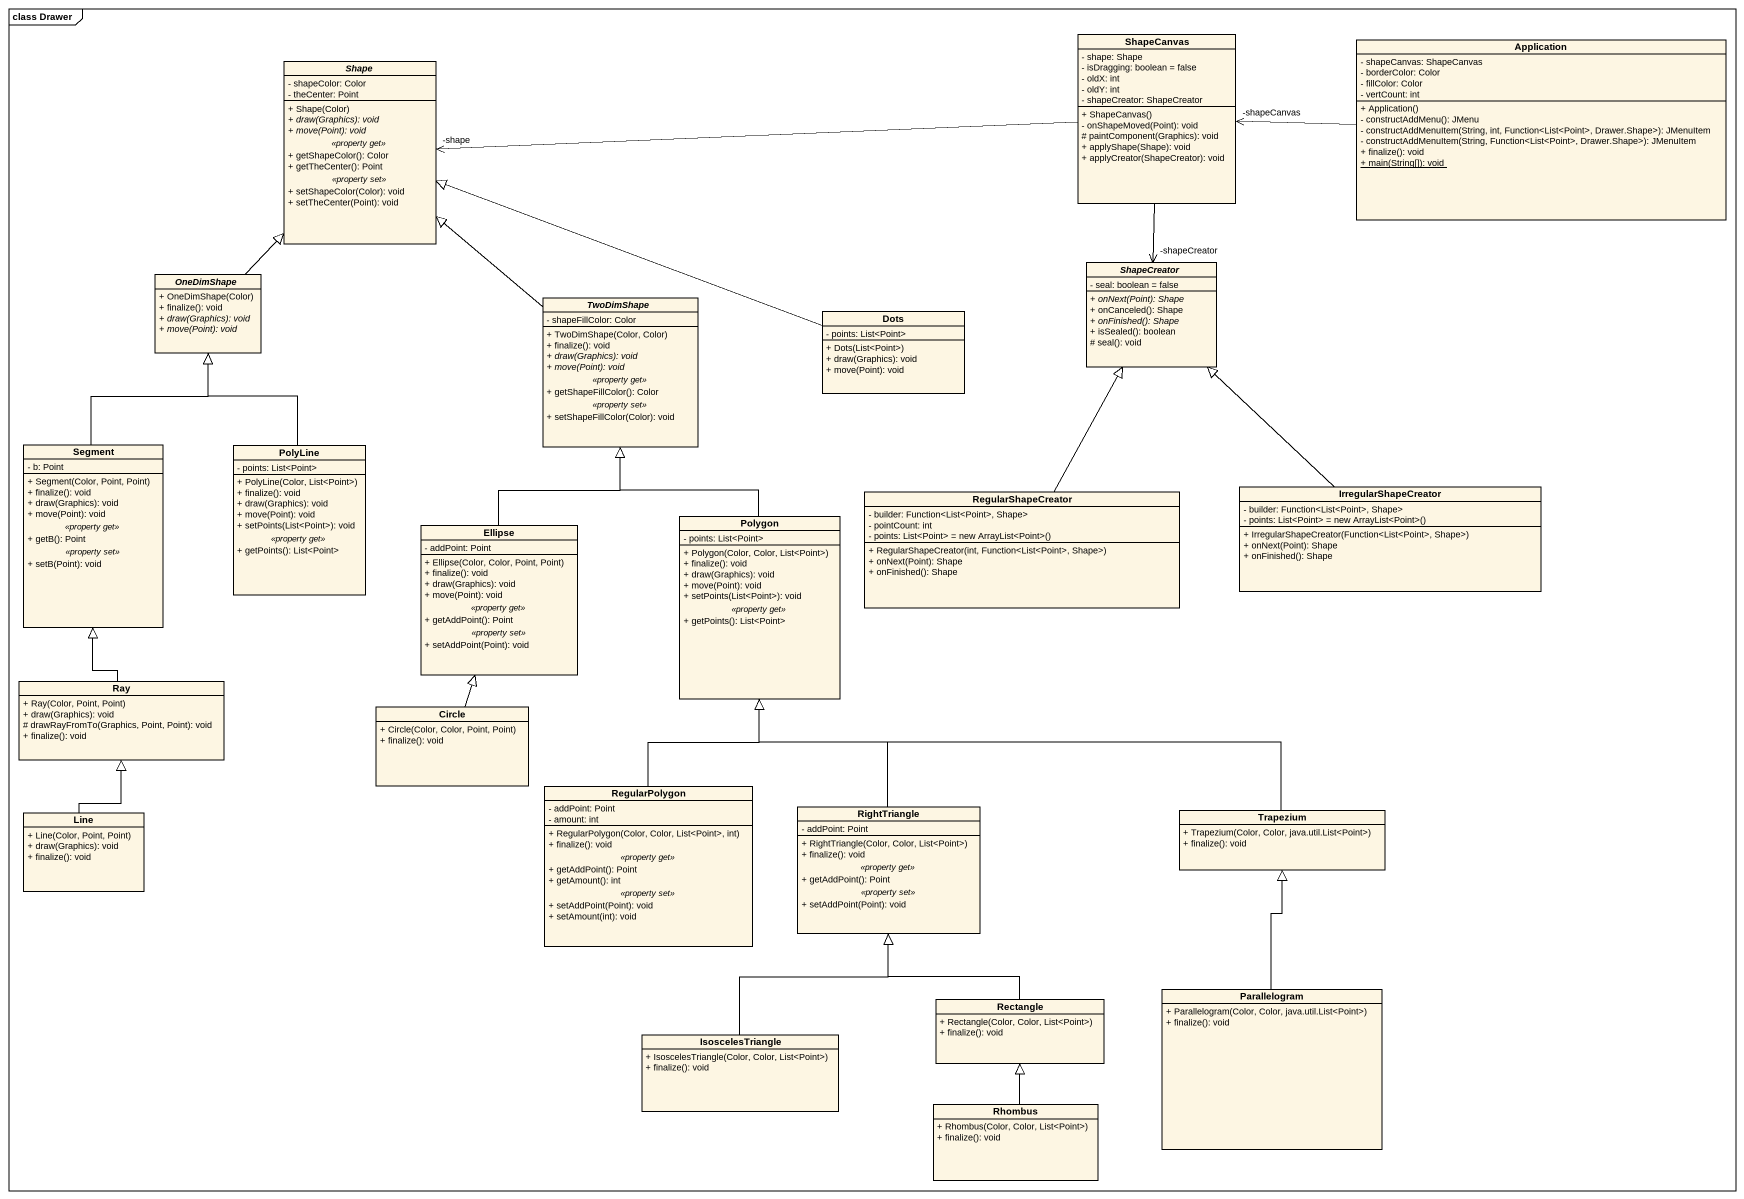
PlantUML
@startuml
mainframe class Drawer
hide circle
hide empty members
skinparam classAttributeIconSize 0
class ShapeCanvas {
  - shape: Shape
  - isDragging: boolean = false
  - oldX: int
  - oldY: int
  - shapeCreator: ShapeCreator
  + ShapeCanvas()
  - onShapeMoved(Point): void
  # paintComponent(Graphics): void
  + applyShape(Shape): void
  + applyCreator(ShapeCreator): void
}
abstract class Shape {
  - shapeColor: Color
  - theCenter: Point
  --
  + Shape(Color)
  {abstract} + draw(Graphics): void
  {abstract} + move(Point): void
  .. <<property get>> ..
  + getShapeColor(): Color
  + getTheCenter(): Point
  .. <<property set>> ..
  + setShapeColor(Color): void
  + setTheCenter(Point): void
}
class Application {
  - shapeCanvas: ShapeCanvas
  - borderColor: Color
  - fillColor: Color
  - vertCount: int
  + Application()
  - constructAddMenu(): JMenu
  - constructAddMenuItem(String, int, Function<List<Point>, Drawer.Shape>): JMenuItem
  - constructAddMenuItem(String, Function<List<Point>, Drawer.Shape>): JMenuItem
  + finalize(): void
  {static} + main(String[]): void
}
abstract class ShapeCreator {
  - seal: boolean = false
  {abstract} + onNext(Point): Shape
  + onCanceled(): Shape
  {abstract} + onFinished(): Shape
  + isSealed(): boolean
  # seal(): void
}
abstract class OneDimShape {
  + OneDimShape(Color)
  + finalize(): void
  {abstract} + draw(Graphics): void
  {abstract} + move(Point): void
}
abstract class TwoDimShape {
  - shapeFillColor: Color
  --
  + TwoDimShape(Color, Color)
  + finalize(): void
  {abstract} + draw(Graphics): void
  {abstract} + move(Point): void
  .. <<property get>> ..
  + getShapeFillColor(): Color
  .. <<property set>> ..
  + setShapeFillColor(Color): void
}
class Dots {
  - points: List<Point>
  + Dots(List<Point>)
  + draw(Graphics): void
  + move(Point): void
}
class Segment {
  - b: Point
  --
  + Segment(Color, Point, Point)
  + finalize(): void
  + draw(Graphics): void
  + move(Point): void
  .. <<property get>> ..
  + getB(): Point
  .. <<property set>> ..
  + setB(Point): void
}
class PolyLine {
  - points: List<Point>
  --
  + PolyLine(Color, List<Point>)
  + finalize(): void
  + draw(Graphics): void
  + move(Point): void
  + setPoints(List<Point>): void
  .. <<property get>> ..
  + getPoints(): List<Point>
}
class RegularShapeCreator {
  - builder: Function<List<Point>, Shape>
  - pointCount: int
  {field} - points: List<Point> = new ArrayList<Point>()
  + RegularShapeCreator(int, Function<List<Point>, Shape>)
  + onNext(Point): Shape
  + onFinished(): Shape
}
class IrregularShapeCreator {
  - builder: Function<List<Point>, Shape>
  {field} - points: List<Point> = new ArrayList<Point>()
  + IrregularShapeCreator(Function<List<Point>, Shape>)
  + onNext(Point): Shape
  + onFinished(): Shape
}
class Ellipse {
  - addPoint: Point
  --
  + Ellipse(Color, Color, Point, Point)
  + finalize(): void
  + draw(Graphics): void
  + move(Point): void
  .. <<property get>> ..
  + getAddPoint(): Point
  .. <<property set>> ..
  + setAddPoint(Point): void
}
class Polygon {
  - points: List<Point>
  --
  + Polygon(Color, Color, List<Point>)
  + finalize(): void
  + draw(Graphics): void
  + move(Point): void
  + setPoints(List<Point>): void
  .. <<property get>> ..
  + getPoints(): List<Point>
}
class Ray {
  + Ray(Color, Point, Point)
  + draw(Graphics): void
  # drawRayFromTo(Graphics, Point, Point): void
  + finalize(): void
}
class "Circle" as Circle_ {
  + Circle(Color, Color, Point, Point)
  + finalize(): void
}
class Line {
  + Line(Color, Point, Point)
  + draw(Graphics): void
  + finalize(): void
}
class RegularPolygon {
  - addPoint: Point
  - amount: int
  --
  + RegularPolygon(Color, Color, List<Point>, int)
  + finalize(): void
  .. <<property get>> ..
  + getAddPoint(): Point
  + getAmount(): int
  .. <<property set>> ..
  + setAddPoint(Point): void
  + setAmount(int): void
}
class RightTriangle {
  - addPoint: Point
  --
  + RightTriangle(Color, Color, List<Point>)
  + finalize(): void
  .. <<property get>> ..
  + getAddPoint(): Point
  .. <<property set>> ..
  + setAddPoint(Point): void
}
class Trapezium {
  + Trapezium(Color, Color, java.util.List<Point>)
  + finalize(): void
}
class "Rectangle" as Rectangle_ {
  + Rectangle(Color, Color, List<Point>)
  + finalize(): void
}
class Parallelogram {
  + Parallelogram(Color, Color, java.util.List<Point>)
  + finalize(): void
}
class IsoscelesTriangle {
  + IsoscelesTriangle(Color, Color, List<Point>)
  + finalize(): void
}
class Rhombus {
  + Rhombus(Color, Color, List<Point>)
  + finalize(): void
}
ShapeCanvas -left-> "-shape" Shape
ShapeCanvas --> "-shapeCreator" ShapeCreator
Application -left-> "-shapeCanvas" ShapeCanvas
OneDimShape -up-|> Shape
TwoDimShape -up-|> Shape
Dots -left-|> Shape
Segment -up-|> OneDimShape
PolyLine -up-|> OneDimShape
RegularShapeCreator -up-|> ShapeCreator
IrregularShapeCreator -up-|> ShapeCreator
Ellipse -up-|> TwoDimShape
Polygon -up-|> TwoDimShape
Ray -up-|> Segment
Circle_ -up-|> Ellipse
Line -up-|> Ray
RegularPolygon -up-|> Polygon
RightTriangle -up-|> Polygon
Trapezium -left-|> Polygon
Rectangle_ -up-|> RightTriangle
Parallelogram -up-|> Trapezium
IsoscelesTriangle -up-|> RightTriangle
Rhombus -up-|> Rectangle_
@enduml
